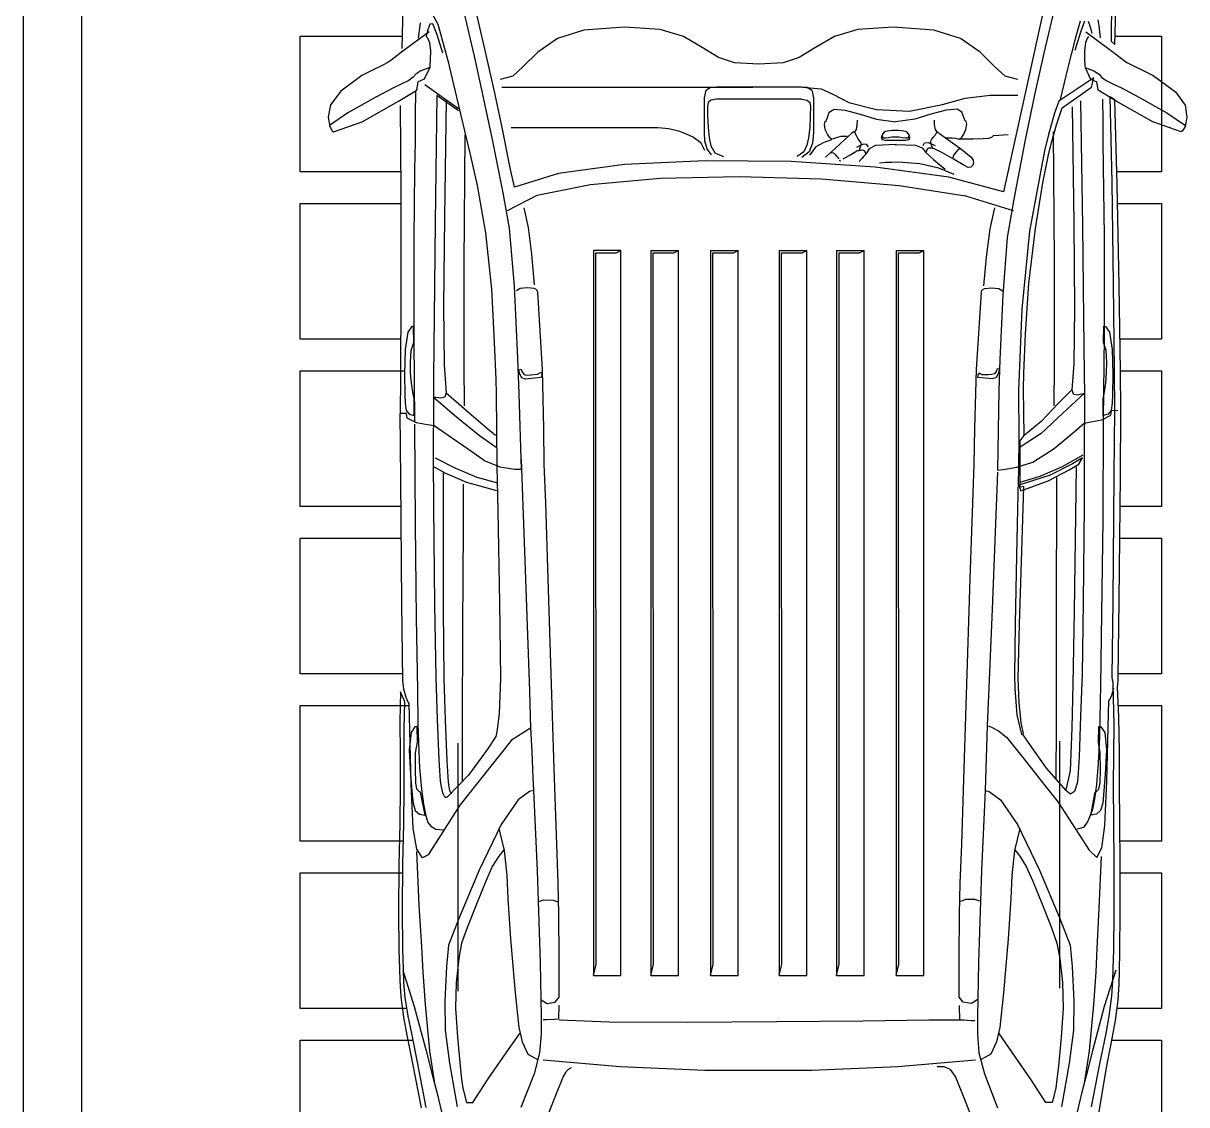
# Model space of a CAD drawing. Header units: millimetres. Extents: x 3923 to 4007, y 744 to 863.
# Drawn here: x 3950.91 to 3955.99, y 826.15 to 830.88 of the extents above; entities that cross this region are included whole.
import ezdxf

# ---------------------------------------------------------------- set-up
doc = ezdxf.new("R2010")
doc.units = ezdxf.units.MM
doc.layers.add('-HIDRO', color=8, linetype='Continuous')

# ---------------------------------------------------------------- blocks, each defined once
blk = doc.blocks.new('Austin Mini dessus')
at = {"color": 8, "flags": 128}
for points in [[(1.1117, 3.9516), (1.1466, 3.978)], [(1.1466, 3.978), (1.1788, 3.984)], [(1.1671, 3.9332), (1.2, 3.9805)], [(1.1788, 3.984), (1.2025, 3.9796)], [(1.2025, 3.9796), (1.2133, 3.9732)], [(1.0718, 3.8974), (1.1117, 3.9516)], [(1.2159, 3.9699), (1.1905, 3.8965)], [(1.2133, 3.9732), (1.2159, 3.9699)], [(1.127, 3.8612), (1.1671, 3.9332)], [(1.0602, 3.8752), (1.0718, 3.8974)], [(1.1905, 3.8965), (1.1378, 3.8027)], [(1.0455, 3.8453), (1.0602, 3.8752)], [(1.1035, 3.8163), (1.127, 3.8612)], [(1.0326, 3.8229), (1.0383, 3.8304)], [(1.0383, 3.8304), (1.0455, 3.8453)], [(1.0093, 3.792), (1.0326, 3.8229)], [(1.0842, 3.7768), (1.0947, 3.7975)], [(1.0947, 3.7975), (1.1035, 3.8163)], [(1.1378, 3.8027), (1.1088, 3.7563)], [(1.1489, 3.7991), (1.3693, 3.7967)], [(1.3693, 3.7967), (1.6304, 3.7968)], [(1.6304, 3.7968), (1.8484, 3.7979)], [(1.8484, 3.7979), (1.9397, 3.7986)], [(2.1078, 3.7972), (1.9397, 3.7986)], [(1.9397, 3.7828), (1.9397, 3.798)], [(2.4284, 3.7942), (2.1078, 3.7972)], [(2.6551, 3.7981), (2.7306, 3.7997)], [(2.6814, 3.7868), (2.6551, 3.7981)], [(2.7306, 3.7997), (2.8147, 3.7991)], [(2.8147, 3.7991), (2.9021, 3.7984)], [(2.9021, 3.7984), (2.9944, 3.7997)], [(2.9944, 3.7997), (3.0997, 3.8021)], [(3.0997, 3.8021), (3.2215, 3.8034)], [(3.2215, 3.8034), (3.3188, 3.8025)], [(3.3188, 3.8025), (3.3675, 3.8008)], [(3.3675, 3.8008), (3.3972, 3.7998)], [(3.3972, 3.7998), (3.439, 3.7972)], [(3.439, 3.7972), (3.4912, 3.7905)], [(0.8924, 3.7915), (1.0016, 3.7949)], [(0.9589, 3.7245), (1.0093, 3.792)], [(1.0753, 3.7651), (1.0842, 3.7768)], [(1.716, 3.7644), (1.717, 3.7694)], [(1.717, 3.7694), (1.7313, 3.7792)], [(1.7313, 3.7792), (1.7757, 3.7861)], [(1.7781, 3.7702), (1.7576, 3.764)], [(1.7757, 3.7861), (1.8394, 3.7873)], [(1.8082, 3.7719), (1.7781, 3.7702)], [(1.8354, 3.7719), (1.8082, 3.7719)], [(1.8622, 3.7696), (1.8354, 3.7719)], [(1.8394, 3.7873), (1.8918, 3.7867)], [(1.8896, 3.7653), (1.8622, 3.7696)], [(1.8918, 3.7867), (1.9135, 3.786)], [(1.9135, 3.786), (1.9326, 3.7832)], [(1.9326, 3.7832), (1.942, 3.7759)], [(1.952, 3.781), (1.9397, 3.7828)], [(1.942, 3.7759), (1.9455, 3.763)], [(1.9641, 3.7571), (1.952, 3.781)], [(2.6259, 3.7916), (2.4284, 3.7942)], [(2.6343, 3.7911), (2.6259, 3.7916)], [(2.642, 3.7903), (2.6343, 3.7911)], [(2.649, 3.7893), (2.642, 3.7903)], [(2.6704, 3.7837), (2.649, 3.7893)], [(2.6822, 3.7782), (2.6704, 3.7837)], [(2.7507, 3.7887), (2.6814, 3.7868)], [(2.6858, 3.7757), (2.6822, 3.7782)], [(2.7538, 3.7741), (2.6858, 3.7757)], [(2.7458, 3.7609), (2.7598, 3.7709)], [(2.8237, 3.7886), (2.7507, 3.7887)], [(2.8931, 3.7702), (2.7538, 3.7741)], [(2.7598, 3.7709), (2.8041, 3.7753)], [(2.8041, 3.7753), (2.8678, 3.772)], [(2.9048, 3.7882), (2.8237, 3.7886)], [(2.8678, 3.772), (2.9199, 3.7677)], [(3.0069, 3.7651), (2.8931, 3.7702)], [(2.9951, 3.7894), (2.9048, 3.7882)], [(2.9199, 3.7677), (2.9416, 3.7655)], [(3.0966, 3.7917), (2.9951, 3.7894)], [(3.2164, 3.793), (3.0966, 3.7917)], [(3.316, 3.7921), (3.2164, 3.793)], [(3.3693, 3.7904), (3.316, 3.7921)], [(3.4015, 3.7895), (3.3693, 3.7904)], [(3.3706, 3.7916), (3.4639, 3.7624)], [(3.4406, 3.7862), (3.4015, 3.7895)], [(3.4894, 3.7783), (3.4406, 3.7862)], [(3.5334, 3.7691), (3.4894, 3.7783)], [(3.4912, 3.7905), (3.5375, 3.7819)], [(3.6119, 3.753), (3.5334, 3.7691)], [(3.5375, 3.7819), (3.6147, 3.7659)], [(0.936, 3.7475), (0.949, 3.7493)], [(0.949, 3.7493), (0.9623, 3.751)], [(0.9623, 3.751), (0.9758, 3.7525)], [(1.0506, 3.7228), (1.0594, 3.7455)], [(1.0506, 3.7228), (1.0806, 3.7369)], [(1.0594, 3.7455), (1.0677, 3.7588)], [(1.0677, 3.7588), (1.0753, 3.7651)], [(1.0806, 3.7369), (1.0877, 3.7528)], [(1.1088, 3.7563), (1.0877, 3.7528)], [(1.1098, 3.7592), (1.174, 3.7599)], [(1.174, 3.7599), (1.2419, 3.7604)], [(1.2419, 3.7604), (1.3135, 3.7616)], [(1.3135, 3.7616), (1.4923, 3.7636)], [(1.4923, 3.7636), (1.6691, 3.7637)], [(1.6691, 3.7637), (1.7492, 3.7633)], [(1.7576, 3.764), (1.716, 3.7644)], [(1.7492, 3.7633), (1.9626, 3.7616)], [(1.9022, 3.763), (1.8896, 3.7653)], [(1.9455, 3.763), (1.9022, 3.763)], [(1.9688, 3.7285), (1.9641, 3.7571)], [(1.9674, 3.7618), (2.2252, 3.7604)], [(2.2252, 3.7604), (2.4664, 3.7574)], [(2.4664, 3.7574), (2.6503, 3.7544)], [(2.6503, 3.7544), (2.7365, 3.753)], [(2.7365, 3.753), (2.7855, 3.7519)], [(2.7449, 3.7554), (2.7458, 3.7609)], [(2.7845, 3.7544), (2.7449, 3.7554)], [(2.8122, 3.7594), (2.7845, 3.7544)], [(2.7855, 3.7519), (2.851, 3.7488)], [(2.8551, 3.7596), (2.8122, 3.7594)], [(2.851, 3.7488), (2.9058, 3.7442)], [(2.8891, 3.7588), (2.8551, 3.7596)], [(2.9053, 3.7556), (2.8891, 3.7588)], [(2.9118, 3.7497), (2.9053, 3.7556)], [(2.9058, 3.7442), (2.9441, 3.7386)], [(2.913, 3.7465), (2.9118, 3.7497)], [(2.9725, 3.7349), (2.913, 3.7465)], [(2.9416, 3.7655), (2.9606, 3.76)], [(2.9441, 3.7386), (2.9744, 3.7329)], [(2.9606, 3.76), (2.9698, 3.7493)], [(2.9698, 3.7493), (2.9725, 3.7349)], [(3.0599, 3.7557), (3.0069, 3.7651)], [(3.0819, 3.7412), (3.0599, 3.7557)], [(3.0661, 3.7568), (3.2036, 3.7505)], [(3.0743, 3.7267), (3.0819, 3.7412)], [(3.2036, 3.7505), (3.3106, 3.7441)], [(3.3106, 3.7441), (3.3759, 3.7402)], [(3.3759, 3.7402), (3.4593, 3.7344)], [(3.4639, 3.7624), (3.5784, 3.7316)], [(3.7239, 3.7317), (3.6119, 3.753)], [(3.6147, 3.7659), (3.7245, 3.7448)], [(0.9111, 3.717), (0.9395, 3.7016)], [(0.9383, 3.7145), (0.9395, 3.7228)], [(0.9665, 3.7034), (0.9383, 3.7145)], [(0.9395, 3.7228), (0.9564, 3.7282)], [(0.9564, 3.7282), (0.9673, 3.7309)], [(0.9673, 3.7309), (0.9712, 3.7316)], [(0.9712, 3.7316), (0.975, 3.7288)], [(0.975, 3.7288), (0.9869, 3.7238)], [(0.9869, 3.7238), (1.0083, 3.721)], [(1.0083, 3.721), (1.031, 3.7215)], [(1.031, 3.7215), (1.0455, 3.7223)], [(1.0455, 3.7223), (1.0506, 3.7228)], [(1.0947, 3.7351), (1.1565, 3.6487)], [(1.1226, 3.7043), (1.4484, 3.7087)], [(1.4484, 3.7087), (1.6921, 3.7115)], [(1.6921, 3.7115), (1.8449, 3.713)], [(1.8449, 3.713), (1.8979, 3.7134)], [(1.8979, 3.7134), (2.0543, 3.714)], [(1.8979, 3.7134), (1.9484, 3.6539)], [(1.9009, 3.6943), (1.8979, 3.7134)], [(1.9715, 3.7117), (1.9688, 3.7285)], [(1.9964, 3.6756), (1.9715, 3.7117)], [(2.0537, 3.7091), (2.0796, 3.6584)], [(2.0543, 3.714), (2.1798, 3.7129)], [(2.094, 3.6816), (2.0773, 3.7122)], [(2.1798, 3.7129), (2.4309, 3.7103)], [(2.4309, 3.7103), (2.6188, 3.7069)], [(2.6188, 3.7069), (2.7259, 3.7034)], [(2.9469, 3.6452), (3.0743, 3.7267)], [(2.9744, 3.7329), (2.9916, 3.7274)], [(2.9916, 3.7274), (3.001, 3.7198)], [(3.001, 3.7198), (3.0087, 3.7071)], [(3.0087, 3.7071), (3.01, 3.6884)], [(3.4593, 3.7344), (3.5777, 3.7235)], [(3.5777, 3.7235), (3.6563, 3.7118)], [(3.5784, 3.7316), (3.6421, 3.7153)], [(3.6421, 3.7153), (3.6846, 3.7048)], [(0.9395, 3.7016), (1.0331, 3.6766)], [(1.0136, 3.6893), (0.9665, 3.7034)], [(1.1626, 3.649), (1.1226, 3.7043)], [(1.1335, 3.6804), (1.4355, 3.6849)], [(1.4355, 3.6849), (1.6643, 3.6871)], [(1.6643, 3.6871), (1.816, 3.6859)], [(1.816, 3.6859), (1.8868, 3.6804)], [(1.8868, 3.6804), (1.8979, 3.6843)], [(1.8868, 3.6804), (1.9382, 3.6219)], [(1.8979, 3.6843), (1.9009, 3.6943)], [(2.0918, 3.6884), (2.2083, 3.6887)], [(2.1175, 3.6272), (2.094, 3.6816)], [(2.2083, 3.6887), (2.4426, 3.6885)], [(2.4426, 3.6885), (2.6215, 3.6864)], [(2.6215, 3.6864), (2.7286, 3.6829)], [(2.7259, 3.7034), (2.8298, 3.6998)], [(2.7286, 3.6829), (2.8326, 3.6793)], [(2.8298, 3.6998), (2.8852, 3.6963)], [(2.8326, 3.6793), (2.8879, 3.6758)], [(2.8698, 3.6229), (2.9257, 3.6769)], [(2.8852, 3.6963), (2.8995, 3.6935)], [(2.8995, 3.6935), (2.9148, 3.6898)], [(2.9148, 3.6898), (2.9254, 3.6845)], [(2.9269, 3.6823), (2.9254, 3.6845)], [(2.9257, 3.6769), (2.9271, 3.6797)], [(2.9271, 3.6797), (2.9269, 3.6823)], [(3.3067, 3.6745), (3.361, 3.68)], [(3.361, 3.68), (3.4507, 3.6839)], [(3.4507, 3.6839), (3.525, 3.6834)], [(3.525, 3.6834), (3.6102, 3.6722)], [(3.6846, 3.7048), (3.7528, 3.688)], [(1.0331, 3.6766), (1.174, 3.6425)], [(1.9484, 3.6539), (1.9968, 3.5949)], [(2.0389, 3.6143), (1.9964, 3.6756)], [(2.0796, 3.6584), (2.1036, 3.6021)], [(2.7871, 3.6502), (3.4246, 3.6502)], [(2.8879, 3.6758), (2.8994, 3.674)], [(2.8994, 3.674), (2.9094, 3.6722)], [(2.9094, 3.6722), (2.9171, 3.6679)], [(3.1134, 3.5955), (3.2381, 3.6482)], [(3.2381, 3.6482), (3.3067, 3.6745)], [(3.3014, 3.6408), (3.3411, 3.6477)], [(3.3411, 3.6477), (3.4025, 3.6546)], [(3.4025, 3.6546), (3.4682, 3.6568)], [(3.4682, 3.6568), (3.5432, 3.6518)], [(3.5432, 3.6518), (3.6174, 3.6446)], [(3.6102, 3.6722), (3.7219, 3.6526)], [(0.909, 3.6348), (1.0218, 3.609)], [(1.174, 3.6425), (1.2747, 3.6187)], [(1.2235, 3.6328), (1.5547, 3.6348)], [(1.2747, 3.6187), (1.3537, 3.601)], [(1.5547, 3.6348), (1.8149, 3.6349)], [(1.8149, 3.6349), (1.9203, 3.6346)], [(1.9382, 3.6219), (1.9794, 3.5737)], [(2.1391, 3.55), (2.1175, 3.6272)], [(2.1218, 3.6365), (2.2347, 3.637)], [(2.2347, 3.637), (2.4865, 3.6382)], [(2.4865, 3.6382), (2.7473, 3.6393)], [(2.7473, 3.6393), (2.8869, 3.6399)], [(2.7793, 3.5129), (2.9469, 3.6452)], [(2.8029, 3.5745), (2.8698, 3.6229)], [(3.1969, 3.6007), (3.2592, 3.6259)], [(3.2592, 3.6259), (3.3014, 3.6408)], [(3.6174, 3.6446), (3.651, 3.6408)], [(3.651, 3.6408), (3.6741, 3.6378)], [(3.6741, 3.6378), (3.7107, 3.6285)], [(3.7107, 3.6285), (3.7113, 3.6124)], [(1.0183, 3.578), (0.9143, 3.6021)], [(1.0218, 3.609), (1.1282, 3.5852)], [(1.3537, 3.601), (1.4755, 3.5794)], [(1.9968, 3.5949), (2.0262, 3.5518)], [(2.0615, 3.5818), (2.0389, 3.6143)], [(2.1036, 3.6021), (2.1179, 3.5483)], [(2.9962, 3.5397), (3.1134, 3.5955)], [(3.1417, 3.5787), (3.1969, 3.6007)], [(3.7113, 3.6124), (3.6503, 3.5725)], [(1.12, 3.5551), (1.0183, 3.578)], [(1.1282, 3.5852), (1.2404, 3.5618)], [(1.2404, 3.5618), (1.3729, 3.5353)], [(1.4755, 3.5794), (1.6204, 3.564)], [(1.6204, 3.564), (1.7565, 3.5569)], [(1.9794, 3.5737), (1.9962, 3.5536)], [(2.0778, 3.5418), (2.0615, 3.5818)], [(2.7705, 3.5534), (2.8029, 3.5745)], [(3.0778, 3.5457), (3.1044, 3.562)], [(3.1044, 3.562), (3.1417, 3.5787)], [(3.6503, 3.5725), (3.5724, 3.5187)], [(1.0731, 3.5095), (1.0817, 3.5421)], [(1.1011, 3.5379), (1.1017, 3.2922)], [(1.2053, 3.5371), (1.12, 3.5551)], [(1.3084, 3.5158), (1.2053, 3.5371)], [(1.3729, 3.5353), (1.4635, 3.5186)], [(1.7565, 3.5569), (1.8523, 3.5529)], [(1.8523, 3.5529), (1.8885, 3.5517)], [(1.8885, 3.5517), (2.0756, 3.55)], [(2.0756, 3.55), (2.1906, 3.5477)], [(2.0837, 3.5046), (2.0778, 3.5418)], [(2.1906, 3.5477), (2.4267, 3.5434)], [(2.4267, 3.5434), (2.6206, 3.5411)], [(2.6206, 3.5411), (2.712, 3.5443)], [(2.712, 3.5443), (2.7579, 3.5502)], [(2.7579, 3.5502), (2.7705, 3.5534)], [(2.9326, 3.496), (2.9962, 3.5397)], [(3.0068, 3.545), (3.0636, 3.5315)], [(3.0618, 3.5326), (3.0778, 3.5457)], [(3.0636, 3.5315), (3.1275, 3.5247)], [(1.0484, 3.4825), (1.0731, 3.5095)], [(1.2049, 3.5135), (1.2049, 3.1364)], [(1.3585, 3.5054), (1.3084, 3.5158)], [(1.323, 3.3924), (1.3585, 3.5054)], [(1.4186, 3.5228), (1.3793, 3.4466)], [(1.4635, 3.5186), (1.6129, 3.5061)], [(1.6129, 3.5061), (1.7979, 3.497)], [(1.619, 3.4901), (1.6245, 3.4999)], [(2.0844, 3.4883), (2.0837, 3.5046)], [(2.7489, 3.4635), (2.7793, 3.5129)], [(3.1275, 3.5247), (3.1878, 3.5219)], [(3.1878, 3.5219), (3.29, 3.5153)], [(3.29, 3.5153), (3.4288, 3.5036)], [(3.4288, 3.5036), (3.5179, 3.4935)], [(3.5724, 3.5187), (3.5339, 3.4917)], [(1.0114, 3.445), (1.0484, 3.4825)], [(1.4113, 3.481), (1.462, 3.47)], [(1.462, 3.47), (1.5309, 3.4613)], [(1.6169, 3.4714), (1.619, 3.4901)], [(1.6186, 3.4546), (1.6169, 3.4714)], [(1.7979, 3.497), (1.8885, 3.4935)], [(1.8276, 3.494), (1.8263, 3.4879)], [(1.8263, 3.4879), (1.8336, 3.4853)], [(1.8388, 3.4912), (1.8276, 3.494)], [(1.8336, 3.4853), (1.8396, 3.4804)], [(1.8484, 3.4859), (1.8388, 3.4912)], [(1.8396, 3.4804), (1.8416, 3.4732)], [(1.8416, 3.4732), (1.8409, 3.4637)], [(1.8478, 3.437), (1.8517, 3.4767)], [(1.8517, 3.4767), (1.8484, 3.4859)], [(1.8885, 3.4935), (2.0844, 3.4883)], [(2.0579, 3.4882), (2.4134, 3.475)], [(2.4134, 3.475), (2.6537, 3.4666)], [(2.9113, 3.4668), (2.9326, 3.496)], [(3.5179, 3.4935), (3.5549, 3.4854)], [(3.5549, 3.4854), (3.5868, 3.4709)], [(3.5868, 3.4709), (3.6013, 3.4438)], [(3.6368, 3.4545), (3.7236, 3.4885)], [(0.9762, 3.3945), (1.0114, 3.445)], [(1.3793, 3.4466), (1.3517, 3.3099)], [(1.5309, 3.4613), (1.6094, 3.4548)], [(1.6207, 3.4502), (1.6186, 3.4546)], [(1.6242, 3.4468), (1.6207, 3.4502)], [(1.6285, 3.4452), (1.6242, 3.4468)], [(1.8272, 3.4328), (1.6285, 3.4452)], [(1.8386, 3.4462), (1.8339, 3.4369)], [(1.8409, 3.4637), (1.8386, 3.4462)], [(2.6537, 3.4666), (2.7489, 3.4635)], [(2.7489, 3.4635), (2.8086, 3.4608)], [(2.8086, 3.4608), (2.8767, 3.4577)], [(2.8767, 3.4577), (2.9092, 3.4563)], [(2.9092, 3.4563), (2.9113, 3.4668)], [(2.9092, 3.4563), (3.1149, 3.4465)], [(3.1149, 3.4465), (3.3513, 3.4394)], [(3.1945, 3.4428), (3.1904, 3.4299)], [(3.3513, 3.4394), (3.4895, 3.4367)], [(3.5356, 3.4366), (3.5836, 3.4404)], [(3.5836, 3.4404), (3.6368, 3.4545)], [(1.9786, 3.4297), (1.8272, 3.4328)], [(1.8339, 3.4369), (1.8395, 3.4349)], [(1.8395, 3.4349), (1.8452, 3.4359)], [(1.8452, 3.4359), (1.8478, 3.437)], [(2.0699, 3.4284), (1.9786, 3.4297)], [(2.1695, 3.4247), (2.0699, 3.4284)], [(2.3653, 3.4184), (2.1695, 3.4247)], [(2.6091, 3.4106), (2.3653, 3.4184)], [(2.8528, 3.4028), (2.6091, 3.4106)], [(3.1904, 3.4299), (3.1906, 3.4059)], [(3.4471, 3.4365), (3.4563, 3.4213)], [(3.4563, 3.4213), (3.4534, 3.4004)], [(3.4895, 3.4367), (3.5356, 3.4366)], [(3.4973, 3.4027), (3.4982, 3.4219)], [(3.4982, 3.4219), (3.4986, 3.4312)], [(3.6013, 3.4314), (3.6181, 3.2335)], [(3.6968, 3.4013), (3.756, 3.4243)], [(0.9547, 3.3266), (0.9762, 3.3945)], [(1.3004, 3.222), (1.323, 3.3924)], [(3.0481, 3.3965), (2.8528, 3.4028)], [(3.147, 3.3929), (3.0481, 3.3965)], [(3.2267, 3.3909), (3.147, 3.3929)], [(3.1906, 3.4059), (3.1955, 3.3932)], [(3.3378, 3.39), (3.2267, 3.3909)], [(3.4403, 3.3899), (3.3378, 3.39)], [(3.4534, 3.4004), (3.4403, 3.3899)], [(3.4605, 3.391), (3.4969, 3.3921)], [(3.4969, 3.3921), (3.4973, 3.4027)], [(3.4984, 3.3906), (3.5032, 3.2619)], [(3.6334, 3.3741), (3.6439, 3.38)], [(3.6439, 3.38), (3.6968, 3.4013)], [(3.6215, 3.3593), (3.6261, 3.3671)], [(3.6261, 3.3671), (3.6334, 3.3741)], [(0.9474, 3.2223), (0.9547, 3.3266)], [(1.1017, 3.2922), (1.1017, 3.0712)], [(1.3517, 3.3099), (1.3356, 3.1305)], [(1.521, 3.3024), (3.3849, 3.3024)], [(1.521, 3.2314), (1.521, 3.3024)], [(3.3552, 3.2953), (1.5269, 3.296)], [(1.5269, 3.296), (1.5269, 3.2434)], [(3.3849, 3.3024), (3.3552, 3.2953)], [(3.3849, 3.3024), (3.3849, 3.2314)], [(3.5032, 3.2619), (3.5043, 3.0618)], [(1.5269, 3.2434), (1.521, 3.2314)], [(3.3849, 3.2314), (1.521, 3.2314)], [(3.6181, 3.2335), (3.6277, 3.0159)], [(0.9535, 3.1308), (0.9474, 3.2223)], [(1.2904, 3.0155), (1.3004, 3.222)], [(1.521, 3.1548), (3.3849, 3.1548)], [(1.521, 3.1548), (3.3849, 3.1548)], [(1.521, 3.1548), (1.521, 3.0837)], [(3.3552, 3.1477), (1.5269, 3.1484)], [(1.5269, 3.1484), (1.5269, 3.0958)], [(3.3849, 3.1548), (3.3552, 3.1477)], [(3.3849, 3.1548), (3.3849, 3.0838)], [(0.9712, 3.0712), (0.9535, 3.1308)], [(1.2049, 3.1364), (1.2077, 3.1082)], [(1.3356, 3.1305), (1.3308, 2.9266)], [(1.2077, 3.1082), (1.214, 3.084)], [(1.214, 3.084), (1.2213, 3.064)], [(1.5269, 3.0958), (1.521, 3.0837)], [(3.3849, 3.0838), (1.521, 3.0838)], [(0.9991, 3.0226), (0.9712, 3.0712)], [(1.1017, 3.0712), (1.1013, 2.893)], [(1.2213, 3.064), (1.2296, 3.0447)], [(3.5043, 3.0618), (3.503, 2.8311)], [(1.0249, 2.9807), (0.9991, 3.0226)], [(1.2296, 3.0447), (1.2425, 3.0269)], [(1.2425, 3.0269), (1.263, 3.0168)], [(1.1016, 3.0013), (1.1008, 2.9854)], [(1.1087, 3.0128), (1.1016, 3.0013)], [(1.1289, 3.0172), (1.1087, 3.0128)], [(1.2179, 3.0172), (1.1289, 3.0172)], [(1.1326, 2.9863), (1.1344, 3.0006)], [(1.1344, 3.0006), (1.1406, 3.0076)], [(1.1406, 3.0076), (1.1521, 3.0095)], [(1.1521, 3.0095), (1.1745, 3.009)], [(1.1745, 3.009), (1.2048, 3.0074)], [(1.2048, 3.0074), (1.2315, 3.0045)], [(1.2406, 3.0157), (1.2179, 3.0172)], [(1.2315, 3.0045), (1.2524, 3.0002)], [(1.2601, 3.01), (1.2406, 3.0157)], [(1.2524, 3.0002), (1.27, 2.9903)], [(1.275, 2.9987), (1.2601, 3.01)], [(1.27, 2.9903), (1.2792, 2.9682)], [(1.2927, 2.7938), (1.2904, 3.0155)], [(1.521, 3.0018), (3.3849, 3.0018)], [(1.521, 3.0018), (1.521, 2.9307)], [(1.521, 3.0017), (3.3849, 3.0017)], [(3.3552, 2.9947), (1.5269, 2.9954)], [(1.5269, 2.9954), (1.5269, 2.9427)], [(3.3849, 3.0017), (3.3552, 2.9947)], [(3.3849, 3.0018), (3.3849, 2.9307)], [(3.6277, 3.0159), (3.6279, 2.8795)], [(1.0386, 2.9396), (1.0249, 2.9807)], [(1.1008, 2.9854), (1.1008, 2.7686)], [(1.1326, 2.7677), (1.1326, 2.9863)], [(1.0427, 2.877), (1.0386, 2.9396)], [(1.5269, 2.9427), (1.521, 2.9307)], [(3.3849, 2.9307), (1.521, 2.9307)], [(1.3308, 2.9266), (1.3369, 2.7159)], [(1.0386, 2.8145), (1.0427, 2.877)], [(1.1013, 2.893), (1.1007, 2.7756)], [(3.6279, 2.8795), (3.6277, 2.7413)], [(1.0249, 2.7734), (1.0386, 2.8145)], [(1.521, 2.8252), (3.3849, 2.8252)], [(1.521, 2.8252), (3.3849, 2.8252)], [(1.521, 2.8252), (1.521, 2.7541)], [(3.3552, 2.8181), (1.5269, 2.8188)], [(1.5269, 2.8188), (1.5269, 2.7662)], [(3.3849, 2.8252), (3.3552, 2.8181)], [(3.3849, 2.8252), (3.3849, 2.7542)], [(3.503, 2.8311), (3.5007, 2.6103)], [(1.307, 2.578), (1.2927, 2.7938)], [(0.9991, 2.7314), (1.0249, 2.7734)], [(1.1007, 2.7756), (1.1055, 2.717)], [(1.1008, 2.7686), (1.1016, 2.7527)], [(1.1016, 2.7527), (1.1087, 2.7412)], [(1.1326, 2.7677), (1.1344, 2.7534)], [(1.1344, 2.7534), (1.1406, 2.7464)], [(1.2315, 2.7495), (1.2505, 2.7536)], [(1.2505, 2.7536), (1.268, 2.7619)], [(1.2676, 2.7483), (1.2824, 2.7671)], [(1.268, 2.7619), (1.2795, 2.7785)], [(1.5269, 2.7662), (1.521, 2.7541)], [(3.3849, 2.7542), (1.521, 2.7542)], [(0.9712, 2.6829), (0.9991, 2.7314)], [(1.1087, 2.7412), (1.1289, 2.7368)], [(1.1289, 2.7368), (1.2179, 2.7368)], [(1.1406, 2.7464), (1.1521, 2.7446)], [(1.1521, 2.7446), (1.1745, 2.745)], [(1.1745, 2.745), (1.2048, 2.7466)], [(1.2048, 2.7466), (1.2315, 2.7495)], [(1.2179, 2.7368), (1.2453, 2.7392)], [(1.2436, 2.7106), (1.2551, 2.7309)], [(1.2453, 2.7392), (1.2676, 2.7483)], [(1.2551, 2.7309), (1.276, 2.7469)], [(3.6277, 2.7413), (3.6181, 2.5203)], [(1.1055, 2.717), (1.1196, 2.6871)], [(1.1655, 2.6964), (1.1583, 2.6841)], [(1.1793, 2.701), (1.1655, 2.6964)], [(1.1879, 2.7044), (1.1793, 2.701)], [(1.1894, 2.7071), (1.1879, 2.7044)], [(1.1965, 2.7087), (1.1894, 2.7071)], [(1.2102, 2.7066), (1.1965, 2.7087)], [(1.2218, 2.7011), (1.2102, 2.7066)], [(1.2296, 2.696), (1.2218, 2.7011)], [(1.2336, 2.6927), (1.2296, 2.696)], [(1.235, 2.6895), (1.2336, 2.6927)], [(1.2364, 2.6909), (1.2436, 2.7106)], [(1.2586, 2.6815), (1.2815, 2.7064)], [(1.2705, 2.6928), (1.2693, 2.6894)], [(1.3369, 2.7159), (1.3537, 2.5166)], [(0.9535, 2.6232), (0.9712, 2.6829)], [(1.1196, 2.6871), (1.1407, 2.6458)], [(1.1583, 2.6841), (1.1602, 2.6556)], [(1.2283, 2.6506), (1.2286, 2.6664)], [(1.2286, 2.6664), (1.2314, 2.6783)], [(1.2314, 2.6783), (1.2342, 2.6856)], [(1.2342, 2.6856), (1.235, 2.6895)], [(1.2344, 2.6544), (1.2586, 2.6815)], [(1.2693, 2.6894), (1.2703, 2.6857)], [(1.2703, 2.6857), (1.2746, 2.681)], [(1.2746, 2.681), (1.2785, 2.6776)], [(1.2785, 2.6776), (1.2823, 2.6745)], [(1.2823, 2.6745), (1.286, 2.6721)], [(1.2901, 2.67), (1.2902, 2.6692)], [(1.2903, 2.6674), (1.2901, 2.67)], [(1.2902, 2.6692), (1.2903, 2.6683)], [(1.2903, 2.6683), (1.2903, 2.6674)], [(1.521, 2.6777), (3.3849, 2.6777)], [(1.521, 2.6777), (1.521, 2.6065)], [(1.521, 2.6776), (3.3849, 2.6776)], [(3.3552, 2.6705), (1.5269, 2.6712)], [(1.5269, 2.6712), (1.5269, 2.6186)], [(3.3849, 2.6776), (3.3552, 2.6705)], [(3.3849, 2.6777), (3.3849, 2.6066)], [(1.1407, 2.6458), (1.1591, 2.5751)], [(1.1602, 2.6556), (1.1712, 2.6165)], [(1.2099, 2.6274), (1.2179, 2.6325)], [(1.2173, 2.6328), (1.2174, 2.6346)], [(1.2179, 2.6325), (1.2173, 2.6328)], [(1.2174, 2.6346), (1.2206, 2.6388)], [(1.2179, 2.6307), (1.226, 2.6273)], [(1.2206, 2.6388), (1.2344, 2.6544)], [(1.2691, 2.6322), (1.2637, 2.6225)], [(1.2767, 2.6451), (1.2691, 2.6322)], [(1.286, 2.6602), (1.2767, 2.6451)], [(0.9474, 2.5318), (0.9535, 2.6232)], [(1.1712, 2.6165), (1.184, 2.5749)], [(1.1861, 2.6248), (1.1983, 2.6254)], [(1.1983, 2.6254), (1.2099, 2.6274)], [(1.226, 2.6273), (1.234, 2.623)], [(1.234, 2.623), (1.2401, 2.6184)], [(1.2401, 2.6184), (1.2445, 2.6153)], [(1.2445, 2.6153), (1.2492, 2.6149)], [(1.2478, 2.609), (1.2564, 2.6266)], [(1.2485, 2.5997), (1.2478, 2.609)], [(1.2492, 2.6149), (1.2546, 2.6166)], [(1.2546, 2.6166), (1.2595, 2.6184)], [(1.2595, 2.6184), (1.2623, 2.6189)], [(1.2598, 2.5934), (1.2732, 2.6021)], [(1.2623, 2.6189), (1.2632, 2.6189)], [(1.2632, 2.6157), (1.2624, 2.6105)], [(1.2624, 2.6105), (1.2647, 2.6055)], [(1.2639, 2.6197), (1.2632, 2.6157)], [(1.2637, 2.6225), (1.2638, 2.6219)], [(1.2638, 2.6219), (1.2639, 2.6197)], [(1.2647, 2.6055), (1.2732, 2.6021)], [(1.2732, 2.6021), (1.279, 2.6074)], [(1.279, 2.6074), (1.285, 2.6129)], [(1.285, 2.6129), (1.2921, 2.6194)], [(1.5269, 2.6186), (1.521, 2.6065)], [(3.3849, 2.6066), (1.521, 2.6066)], [(3.5007, 2.6103), (3.4987, 2.4401)], [(1.1591, 2.5751), (1.1632, 2.4901)], [(1.184, 2.5749), (1.1902, 2.5259)], [(1.255, 2.5958), (1.2485, 2.5997)], [(1.2487, 2.5245), (1.2515, 2.5771)], [(1.2515, 2.5771), (1.2598, 2.5934)], [(1.3331, 2.3893), (1.307, 2.578)], [(1.213, 2.5337), (1.2135, 2.541)], [(1.2135, 2.541), (1.2142, 2.5468)], [(1.2142, 2.5468), (1.2153, 2.5514)], [(1.2153, 2.5514), (1.218, 2.556)], [(1.218, 2.556), (1.2242, 2.5604)], [(1.2242, 2.5604), (1.2316, 2.5628)], [(1.2242, 2.5604), (1.2279, 2.5607)], [(1.2279, 2.5607), (1.2312, 2.5579)], [(1.2305, 2.5442), (1.2293, 2.5353)], [(1.2319, 2.5522), (1.2305, 2.5442)], [(1.2312, 2.5579), (1.2319, 2.5522)], [(1.2316, 2.5628), (1.2362, 2.5607)], [(1.2362, 2.5607), (1.2378, 2.5522)], [(1.2378, 2.5522), (1.2378, 2.4996)], [(1.2946, 2.5357), (1.2952, 2.5513)], [(1.2952, 2.5513), (1.2971, 2.5676)], [(0.9547, 2.4275), (0.9474, 2.5318)], [(1.184, 2.4768), (1.1902, 2.5259)], [(1.2129, 2.5259), (1.213, 2.5337)], [(1.213, 2.5181), (1.2129, 2.5259)], [(1.2135, 2.5107), (1.213, 2.5181)], [(1.2293, 2.5353), (1.2287, 2.5263)], [(1.2287, 2.5263), (1.2293, 2.5172)], [(1.2293, 2.5172), (1.2305, 2.5078)], [(1.2487, 2.5272), (1.2506, 2.4745)], [(1.2945, 2.5182), (1.2946, 2.5357)], [(1.2987, 2.4638), (1.2945, 2.5182)], [(1.3537, 2.5166), (1.3811, 2.3466)], [(1.521, 2.5246), (3.3849, 2.5246)], [(1.521, 2.5246), (3.3849, 2.5246)], [(1.521, 2.5246), (1.521, 2.4535)], [(3.3552, 2.5175), (1.5269, 2.5182)], [(1.5269, 2.5182), (1.5269, 2.4656)], [(3.3849, 2.5246), (3.3552, 2.5175)], [(3.3849, 2.5246), (3.3849, 2.4536)], [(3.6181, 2.5203), (3.6013, 2.3205)], [(1.1632, 2.4901), (1.1462, 2.4053)], [(1.2142, 2.505), (1.2135, 2.5107)], [(1.2153, 2.5004), (1.2142, 2.505)], [(1.218, 2.4957), (1.2153, 2.5004)], [(1.2242, 2.4914), (1.218, 2.4957)], [(1.2316, 2.489), (1.2242, 2.4914)], [(1.2279, 2.4911), (1.2242, 2.4914)], [(1.2312, 2.4938), (1.2279, 2.4911)], [(1.2305, 2.5078), (1.2319, 2.4996)], [(1.2319, 2.4996), (1.2312, 2.4938)], [(1.2362, 2.4911), (1.2316, 2.489)], [(1.2378, 2.4996), (1.2362, 2.4911)], [(1.1712, 2.4352), (1.184, 2.4768)], [(1.2447, 2.4518), (1.2434, 2.4425)], [(1.2514, 2.4554), (1.2447, 2.4518)], [(1.2506, 2.4745), (1.2571, 2.4576)], [(1.2571, 2.4576), (1.2692, 2.4481)], [(1.3098, 2.4149), (1.2987, 2.4638)], [(1.5269, 2.4656), (1.521, 2.4535)], [(3.3849, 2.4536), (1.521, 2.4536)], [(0.9762, 2.3595), (0.9547, 2.4275)], [(1.1602, 2.3961), (1.1712, 2.4352)], [(1.1861, 2.427), (1.1983, 2.4265)], [(1.1983, 2.4265), (1.21, 2.4246)], [(1.21, 2.4246), (1.2177, 2.4194)], [(1.2178, 2.4212), (1.2248, 2.4245)], [(1.2248, 2.4245), (1.2303, 2.429)], [(1.2303, 2.429), (1.2352, 2.4335)], [(1.2352, 2.4335), (1.2399, 2.4364)], [(1.2399, 2.4364), (1.2445, 2.4366)], [(1.2434, 2.4425), (1.2511, 2.4245)], [(1.2445, 2.4366), (1.2498, 2.4346)], [(1.2498, 2.4346), (1.2546, 2.4325)], [(1.2546, 2.4325), (1.2574, 2.4319)], [(1.2574, 2.4319), (1.2583, 2.4319)], [(1.2579, 2.4403), (1.2605, 2.4451)], [(1.2585, 2.435), (1.2579, 2.4403)], [(1.259, 2.431), (1.2585, 2.435)], [(1.2586, 2.4282), (1.2588, 2.4289)], [(1.2704, 2.4052), (1.2586, 2.4282)], [(1.2588, 2.4289), (1.259, 2.431)], [(1.2605, 2.4451), (1.2692, 2.4481)], [(1.2692, 2.4481), (1.287, 2.4285)], [(1.287, 2.4285), (1.3044, 2.4082)], [(3.4987, 2.4401), (3.4984, 2.3614)], [(1.1462, 2.4053), (1.1298, 2.3473)], [(1.1583, 2.3676), (1.1602, 2.3961)], [(1.2177, 2.4194), (1.2172, 2.4191)], [(1.2172, 2.4191), (1.2172, 2.4174)], [(1.2172, 2.4174), (1.2201, 2.4129)], [(1.2201, 2.4129), (1.2359, 2.3915)], [(1.2319, 2.3948), (1.2313, 2.3807)], [(1.2359, 2.3915), (1.262, 2.3561)], [(1.2871, 2.3751), (1.2704, 2.4052)], [(1.3044, 2.4082), (1.3122, 2.3989)], [(1.3256, 2.3754), (1.3098, 2.4149)], [(3.6192, 2.401), (3.619, 2.419)], [(3.6261, 2.3848), (3.6192, 2.401)], [(1.1655, 2.3554), (1.1583, 2.3676)], [(1.2313, 2.3807), (1.2324, 2.3718)], [(1.2324, 2.3718), (1.2342, 2.3662)], [(1.235, 2.3623), (1.2336, 2.3591)], [(1.2342, 2.3662), (1.234, 2.3268)], [(1.2342, 2.3662), (1.235, 2.3623)], [(1.2607, 2.3612), (1.2619, 2.3648)], [(1.2619, 2.3648), (1.2664, 2.3692)], [(1.2664, 2.3692), (1.2729, 2.3742)], [(1.2729, 2.3742), (1.279, 2.3779)], [(1.279, 2.3779), (1.2846, 2.3787)], [(1.3014, 2.3519), (1.2871, 2.3751)], [(1.3706, 2.2486), (1.3331, 2.3893)], [(3.2267, 2.3616), (3.147, 2.3596)], [(3.3378, 2.3625), (3.2267, 2.3616)], [(3.4403, 2.3625), (3.3378, 2.3625)], [(3.4534, 2.352), (3.4403, 2.3625)], [(3.462, 2.3625), (3.4984, 2.3614)], [(3.6439, 2.372), (3.6261, 2.3848)], [(3.6968, 2.3507), (3.6439, 2.372)], [(1.0114, 2.309), (0.9762, 2.3595)], [(1.1298, 2.3473), (1.1216, 2.2828)], [(1.1793, 2.3508), (1.1655, 2.3554)], [(1.1879, 2.3474), (1.1793, 2.3508)], [(1.1894, 2.3447), (1.1879, 2.3474)], [(1.1965, 2.3431), (1.1894, 2.3447)], [(1.2102, 2.3451), (1.1965, 2.3431)], [(1.2218, 2.3507), (1.2102, 2.3451)], [(1.2296, 2.3558), (1.2218, 2.3507)], [(1.2336, 2.3591), (1.2296, 2.3558)], [(1.2617, 2.3576), (1.2607, 2.3612)], [(1.262, 2.3561), (1.2817, 2.3316)], [(1.2817, 2.3316), (1.2889, 2.3268)], [(1.3075, 2.3397), (1.3014, 2.3519)], [(1.3019, 2.3278), (1.3066, 2.3322)], [(1.3066, 2.3322), (1.3075, 2.3397)], [(1.3811, 2.3466), (1.4186, 2.2238)], [(2.3653, 2.3341), (2.1695, 2.3277)], [(2.6091, 2.3418), (2.3653, 2.3341)], [(2.8528, 2.3496), (2.6091, 2.3418)], [(3.0481, 2.356), (2.8528, 2.3496)], [(3.147, 2.3596), (3.0481, 2.356)], [(3.189, 2.3226), (3.1892, 2.3465)], [(3.1892, 2.3465), (3.1942, 2.3592)], [(3.4563, 2.3312), (3.4534, 2.352)], [(3.4984, 2.3614), (3.4988, 2.3509)], [(3.4988, 2.3509), (3.4997, 2.3317)], [(3.4997, 2.3317), (3.5002, 2.3223)], [(3.756, 2.3277), (3.6968, 2.3507)], [(1.0484, 2.2716), (1.0114, 2.309)], [(1.234, 2.3268), (1.2334, 2.3009)], [(1.2889, 2.3268), (1.2958, 2.3258)], [(1.2958, 2.3258), (1.3019, 2.3278)], [(1.6242, 2.304), (1.6207, 2.3005)], [(1.6285, 2.3056), (1.6242, 2.304)], [(1.8272, 2.3184), (1.6285, 2.3056)], [(1.9786, 2.3223), (1.8272, 2.3184)], [(1.8366, 2.3114), (1.8412, 2.3145)], [(1.8403, 2.3032), (1.8366, 2.3114)], [(1.8406, 2.2877), (1.8403, 2.3032)], [(1.8412, 2.3145), (1.8449, 2.3155)], [(1.8449, 2.3155), (1.8464, 2.3155)], [(1.8464, 2.3155), (1.8503, 2.2758)], [(2.0699, 2.3241), (1.9786, 2.3223)], [(2.1695, 2.3277), (2.0699, 2.3241)], [(2.9092, 2.2957), (3.1149, 2.3055)], [(3.1149, 2.3055), (3.3513, 2.3125)], [(3.1931, 2.3097), (3.189, 2.3226)], [(3.3513, 2.3125), (3.4895, 2.3152)], [(3.4471, 2.3159), (3.4563, 2.3312)], [(3.4895, 2.3152), (3.5356, 2.3154)], [(3.5356, 2.3154), (3.5836, 2.3116)], [(3.5836, 2.3116), (3.6368, 2.2975)], [(3.5868, 2.2811), (3.6013, 2.3081)], [(1.1216, 2.2828), (1.1216, 2.212)], [(1.2254, 2.2741), (1.2227, 2.2366)], [(1.2269, 2.2752), (1.2254, 2.2741)], [(1.2299, 2.279), (1.2269, 2.2752)], [(1.2323, 2.2864), (1.2299, 2.279)], [(1.2334, 2.3009), (1.2323, 2.2864)], [(1.4113, 2.2714), (1.4655, 2.2834)], [(1.4655, 2.2834), (1.5384, 2.2936)], [(1.5384, 2.2936), (1.6121, 2.3001)], [(1.6186, 2.2962), (1.6169, 2.2793)], [(1.6169, 2.2793), (1.619, 2.2606)], [(1.6207, 2.3005), (1.6186, 2.2962)], [(1.8322, 2.2671), (1.8383, 2.272)], [(1.8383, 2.272), (1.8402, 2.2793)], [(1.8402, 2.2793), (1.8406, 2.2877)], [(1.8503, 2.2758), (1.847, 2.2665)], [(2.0905, 2.2638), (2.4428, 2.2777)], [(2.4428, 2.2777), (2.6647, 2.2869)], [(2.6647, 2.2869), (2.7418, 2.2903)], [(2.7418, 2.2903), (2.9092, 2.2957)], [(2.7431, 2.2881), (2.7462, 2.2798)], [(2.7462, 2.2798), (2.7556, 2.2611)], [(2.9092, 2.2957), (2.9113, 2.2851)], [(2.9113, 2.2851), (2.9326, 2.256)], [(3.5549, 2.2666), (3.5868, 2.2811)], [(3.6368, 2.2975), (3.725, 2.2641)], [(0.8634, 2.1376), (1.3706, 2.2486)], [(1.0731, 2.2446), (1.0484, 2.2716)], [(1.0817, 2.212), (1.0731, 2.2446)], [(1.4881, 2.2396), (1.6349, 2.2506)], [(1.619, 2.2606), (1.6245, 2.2509)], [(1.6349, 2.2506), (1.8016, 2.2577)], [(1.8016, 2.2577), (1.881, 2.2603)], [(1.825, 2.2645), (1.8322, 2.2671)], [(1.8262, 2.2584), (1.825, 2.2645)], [(1.8375, 2.2613), (1.8262, 2.2584)], [(1.847, 2.2665), (1.8375, 2.2613)], [(1.881, 2.2603), (2.0858, 2.2644)], [(2.0844, 2.2494), (2.0784, 2.2142)], [(2.0858, 2.2644), (2.0844, 2.2494)], [(2.7556, 2.2611), (2.7718, 2.2409)], [(2.9326, 2.256), (2.9962, 2.2123)], [(3.29, 2.2366), (3.4288, 2.2483)], [(3.4288, 2.2483), (3.5179, 2.2584)], [(3.5179, 2.2584), (3.5549, 2.2666)], [(3.5724, 2.2333), (3.5339, 2.2602)], [(1.2411, 2.1935), (1.3891, 2.2224)], [(1.3891, 2.2224), (1.4881, 2.2396)], [(2.0784, 2.2142), (2.0651, 2.1737)], [(2.1463, 2.2115), (2.305, 2.215)], [(2.305, 2.215), (2.4809, 2.219)], [(2.4809, 2.219), (2.6134, 2.2208)], [(2.6134, 2.2208), (2.6469, 2.2196)], [(2.6469, 2.2196), (2.7143, 2.2143)], [(2.7143, 2.2143), (2.7654, 2.2024)], [(2.7718, 2.2409), (2.8239, 2.1987)], [(2.9962, 2.2123), (3.1134, 2.1564)], [(3.0068, 2.207), (3.0636, 2.2205)], [(3.0618, 2.2194), (3.0778, 2.2063)], [(3.0636, 2.2205), (3.1275, 2.2272)], [(3.1275, 2.2272), (3.1878, 2.23)], [(3.1878, 2.23), (3.29, 2.2366)], [(3.6503, 2.1795), (3.5724, 2.2333)], [(1.1207, 2.1686), (1.2411, 2.1935)], [(1.606, 2.1833), (1.4643, 2.1668)], [(1.4713, 2.1819), (1.6721, 2.2014)], [(1.7357, 2.1921), (1.606, 2.1833)], [(1.6721, 2.2014), (1.8808, 2.2103)], [(1.8362, 2.1961), (1.7357, 2.1921)], [(1.8766, 2.1969), (1.8362, 2.1961)], [(1.9967, 2.1959), (1.8766, 2.1969)], [(1.8808, 2.2103), (2.0035, 2.2094)], [(1.961, 2.1517), (1.9967, 2.1959)], [(1.9914, 2.152), (2.0269, 2.2058)], [(2.0102, 2.2055), (1.9967, 2.1959)], [(2.0035, 2.2094), (2.0815, 2.2103)], [(2.1294, 2.2062), (2.0102, 2.2055)], [(2.0815, 2.2103), (2.0895, 2.2105)], [(2.0895, 2.2105), (2.1118, 2.2109)], [(2.0987, 2.1289), (2.1242, 2.2089)], [(2.1021, 2.1554), (2.1177, 2.2065)], [(2.1118, 2.2109), (2.1463, 2.2115)], [(2.1389, 2.2041), (2.1134, 2.1336)], [(2.1242, 2.2089), (2.1389, 2.2041)], [(2.128, 2.1963), (2.1294, 2.2062)], [(2.2935, 2.2014), (2.128, 2.1963)], [(2.4818, 2.2073), (2.2935, 2.2014)], [(2.6213, 2.2106), (2.4818, 2.2073)], [(2.6829, 2.2085), (2.6213, 2.2106)], [(2.7355, 2.2029), (2.6829, 2.2085)], [(2.7627, 2.1969), (2.7355, 2.2029)], [(2.7654, 2.2024), (2.7627, 2.1969)], [(2.763, 2.2003), (2.7912, 2.1821)], [(2.8239, 2.1987), (2.9002, 2.139)], [(3.0778, 2.2063), (3.1044, 2.19)], [(3.1044, 2.19), (3.1417, 2.1733)], [(1.0142, 2.1447), (1.1207, 2.1686)], [(1.2652, 2.143), (1.4713, 2.1819)], [(1.4643, 2.1668), (1.3475, 2.1478)], [(2.0651, 2.1737), (2.0297, 2.1186)], [(2.0769, 2.098), (2.1021, 2.1554)], [(2.7912, 2.1821), (2.8517, 2.139)], [(3.1134, 2.1564), (3.2381, 2.1037)], [(3.1417, 2.1733), (3.1969, 2.1512)], [(3.7113, 2.1396), (3.6503, 2.1795)], [(0.9014, 2.1189), (1.0142, 2.1447)], [(1.1678, 2.118), (1.2232, 2.1328)], [(1.241, 2.1243), (1.1985, 2.1123)], [(1.2232, 2.1328), (1.2652, 2.143)], [(1.2712, 2.132), (1.241, 2.1243)], [(1.3475, 2.1478), (1.2712, 2.132)], [(1.9146, 2.1086), (1.961, 2.1517)], [(1.9396, 2.0961), (1.9914, 2.152)], [(2.0692, 2.0713), (2.0987, 2.1289)], [(2.1134, 2.1336), (2.085, 2.08)], [(2.8517, 2.139), (2.9088, 2.0884)], [(2.9002, 2.139), (2.9394, 2.1086)], [(3.1969, 2.1512), (3.2592, 2.1261)], [(3.2592, 2.1261), (3.3014, 2.1112)], [(3.6741, 2.1142), (3.7107, 2.1235)], [(3.7107, 2.1235), (3.7113, 2.1396)], [(1.0511, 2.0835), (1.1363, 2.104)], [(1.0772, 2.0166), (1.1373, 2.1061)], [(1.1544, 2.0979), (1.1018, 2.0227)], [(1.1373, 2.1061), (1.1678, 2.118)], [(1.1985, 2.1123), (1.1544, 2.0979)], [(1.216, 2.1209), (1.5491, 2.1189)], [(1.5491, 2.1189), (1.8129, 2.1188)], [(1.8129, 2.1188), (1.9203, 2.1191)], [(1.8792, 2.0733), (1.9146, 2.1086)], [(1.8882, 2.0405), (1.9396, 2.0961)], [(2.0297, 2.1186), (1.9872, 2.0669)], [(2.0471, 2.045), (2.0769, 2.098)], [(2.1047, 2.1129), (2.4742, 2.1134)], [(2.4742, 2.1134), (2.7383, 2.1137)], [(2.7383, 2.1137), (2.8794, 2.1139)], [(2.7825, 2.1047), (3.4166, 2.1047)], [(2.9394, 2.1086), (3.062, 2.0282)], [(3.2381, 2.1037), (3.3067, 2.0774)], [(3.3014, 2.1112), (3.3411, 2.1043)], [(3.3411, 2.1043), (3.4025, 2.0974)], [(3.4025, 2.0974), (3.4682, 2.0952)], [(3.4682, 2.0952), (3.5432, 2.1001)], [(3.5432, 2.1001), (3.6174, 2.1074)], [(3.6102, 2.0798), (3.7219, 2.0993)], [(3.6174, 2.1074), (3.651, 2.1112)], [(3.651, 2.1112), (3.6741, 2.1142)], [(0.932, 2.0521), (0.9769, 2.0648)], [(1.006, 2.0645), (0.959, 2.0503)], [(0.9769, 2.0648), (1.0511, 2.0835)], [(1.1518, 2.0725), (1.4497, 2.0682)], [(1.4497, 2.0682), (1.6696, 2.0663)], [(1.6696, 2.0663), (1.8124, 2.0677)], [(1.8124, 2.0677), (1.8792, 2.0733)], [(1.8792, 2.0733), (1.8898, 2.0695)], [(1.8898, 2.0695), (1.8917, 2.0596)], [(1.9872, 2.0669), (1.9647, 2.0412)], [(2.0542, 2.0453), (2.0692, 2.0713)], [(2.085, 2.08), (2.0706, 2.0548)], [(2.0774, 2.0623), (2.2014, 2.0637)], [(2.2014, 2.0637), (2.4493, 2.0668)], [(2.4493, 2.0668), (2.6356, 2.0705)], [(2.6356, 2.0705), (2.7481, 2.0732)], [(2.7481, 2.0732), (2.8587, 2.0775)], [(2.8587, 2.0775), (2.9076, 2.0883)], [(2.8901, 2.0597), (2.9115, 2.0664)], [(2.9122, 2.0845), (2.9088, 2.0884)], [(2.9115, 2.0664), (2.9182, 2.0768)], [(2.9154, 2.0806), (2.9122, 2.0845)], [(2.9182, 2.0768), (2.9154, 2.0806)], [(3.3067, 2.0774), (3.361, 2.072)], [(3.361, 2.072), (3.4507, 2.0681)], [(3.4507, 2.0681), (3.525, 2.0686)], [(3.525, 2.0686), (3.6102, 2.0798)], [(3.6846, 2.0471), (3.7528, 2.064)], [(0.959, 2.0503), (0.9308, 2.0393)], [(0.9589, 2.0374), (1.0093, 1.97)], [(0.9712, 2.0303), (0.975, 2.0331)], [(0.975, 2.0331), (0.9869, 2.0382)], [(0.9869, 2.0382), (1.0083, 2.0409)], [(1.0083, 2.0409), (1.031, 2.0405)], [(1.031, 2.0405), (1.0455, 2.0396)], [(1.0455, 2.0396), (1.0506, 2.0392)], [(1.0506, 2.0392), (1.0806, 2.025)], [(1.0506, 2.0392), (1.0594, 2.0164)], [(1.1368, 2.0506), (1.4588, 2.0461)], [(1.4588, 2.0461), (1.6944, 2.0429)], [(1.6944, 2.0429), (1.839, 2.0411)], [(1.839, 2.0411), (1.8882, 2.0405)], [(1.8917, 2.0596), (1.8882, 2.0405)], [(1.8882, 2.0405), (2.0521, 2.0412)], [(1.9647, 2.0412), (1.9618, 2.0246)], [(2.0521, 2.0412), (2.1763, 2.0418)], [(2.0706, 2.0548), (2.0542, 2.0453)], [(2.1763, 2.0418), (2.4248, 2.0438)], [(2.4248, 2.0438), (2.6113, 2.0468)], [(2.6113, 2.0468), (2.7183, 2.0504)], [(2.7183, 2.0504), (2.8223, 2.0539)], [(2.8223, 2.0539), (2.8776, 2.0574)], [(2.8776, 2.0574), (2.8901, 2.0597)], [(2.9874, 2.0323), (3.0039, 2.0429)], [(3.0039, 2.0429), (3.008, 2.0596)], [(3.5777, 2.0285), (3.6563, 2.0402)], [(3.5784, 2.0204), (3.6421, 2.0366)], [(3.6421, 2.0366), (3.6846, 2.0471)], [(0.9284, 2.0063), (0.9435, 2.0041)], [(0.932, 2.031), (0.9488, 2.0255)], [(0.9435, 2.0041), (0.9588, 2.0023)], [(0.9488, 2.0255), (0.9598, 2.0229)], [(0.9598, 2.0229), (0.9637, 2.0221)], [(1.0594, 2.0164), (1.0677, 2.0031)], [(1.0677, 2.0031), (1.0753, 1.9968)], [(1.1018, 2.0227), (1.0772, 2.0166)], [(1.0806, 2.025), (1.0877, 2.0092)], [(1.1088, 2.0056), (1.0877, 2.0092)], [(1.1378, 1.9593), (1.1088, 2.0056)], [(1.9618, 2.0246), (1.9568, 1.9964)], [(2.7845, 2.0049), (2.7449, 2.0039)], [(2.7449, 2.0039), (2.7458, 1.9984)], [(2.7732, 2.0021), (2.8386, 2.0052)], [(2.8122, 1.9999), (2.7845, 2.0049)], [(2.8386, 2.0052), (2.8935, 2.0098)], [(2.9053, 2.0037), (2.8891, 2.0005)], [(2.8935, 2.0098), (2.9302, 2.0151)], [(2.9118, 2.0096), (2.9053, 2.0037)], [(2.913, 2.0128), (2.9118, 2.0096)], [(2.9725, 2.0244), (2.913, 2.0128)], [(2.9302, 2.0151), (2.9574, 2.0204)], [(2.9574, 2.0204), (2.9729, 2.0257)], [(2.9606, 1.9993), (2.9698, 2.01)], [(2.9698, 2.01), (2.9725, 2.0244)], [(2.9729, 2.0257), (2.9874, 2.0323)], [(3.0814, 2.0091), (3.0563, 1.9962)], [(3.062, 2.0282), (3.0814, 2.0091)], [(3.0784, 1.9981), (3.2127, 2.0036)], [(3.2127, 2.0036), (3.3138, 2.0086)], [(3.3138, 2.0086), (3.3759, 2.0118)], [(3.3759, 2.0118), (3.4593, 2.0176)], [(3.4593, 2.0176), (3.5777, 2.0285)], [(3.4639, 1.9896), (3.5784, 2.0204)], [(3.6114, 2.0021), (3.722, 2.0234)], [(3.7404, 2.0035), (3.6262, 1.9845)], [(0.9588, 2.0023), (0.9744, 2.0007)], [(1.0753, 1.9968), (1.0842, 1.9851)], [(1.0842, 1.9851), (1.0947, 1.9644)], [(1.1339, 1.9626), (1.1261, 1.9756)], [(1.1261, 1.9756), (1.3452, 1.9705)], [(1.1323, 1.9939), (1.1889, 1.9933)], [(1.1889, 1.9933), (1.2417, 1.9931)], [(1.2417, 1.9931), (1.3059, 1.9922)], [(1.3059, 1.9922), (1.4847, 1.9901)], [(1.4847, 1.9901), (1.6616, 1.9901)], [(1.6616, 1.9901), (1.7416, 1.9904)], [(1.7576, 1.9915), (1.716, 1.9911)], [(1.716, 1.9911), (1.717, 1.9861)], [(1.717, 1.9861), (1.7313, 1.9762)], [(1.7313, 1.9762), (1.7757, 1.9693)], [(1.7416, 1.9904), (1.9551, 1.9922)], [(1.7781, 1.9852), (1.7576, 1.9915)], [(1.8082, 1.9835), (1.7781, 1.9852)], [(1.8354, 1.9836), (1.8082, 1.9835)], [(1.8622, 1.9859), (1.8354, 1.9836)], [(1.8896, 1.9901), (1.8622, 1.9859)], [(1.9022, 1.9924), (1.8896, 1.9901)], [(1.9455, 1.9924), (1.9022, 1.9924)], [(1.9326, 1.9722), (1.942, 1.9796)], [(1.942, 1.9796), (1.9455, 1.9924)], [(1.9568, 1.9964), (1.9445, 1.9728)], [(1.9551, 1.9922), (2.2129, 1.9935)], [(2.2129, 1.9935), (2.454, 1.9966)], [(2.454, 1.9966), (2.638, 1.9996)], [(2.638, 1.9996), (2.7242, 2.001)], [(2.675, 1.9758), (2.6644, 1.9706)], [(2.6783, 1.978), (2.675, 1.9758)], [(2.7462, 1.9796), (2.6783, 1.978)], [(2.7242, 2.001), (2.7732, 2.0021)], [(2.7458, 1.9984), (2.7598, 1.9884)], [(2.8855, 1.9835), (2.7462, 1.9796)], [(2.7598, 1.9884), (2.8041, 1.984)], [(2.8041, 1.984), (2.8678, 1.9873)], [(2.8551, 1.9997), (2.8122, 1.9999)], [(2.8891, 2.0005), (2.8551, 1.9997)], [(2.8678, 1.9873), (2.9199, 1.9916)], [(2.9993, 1.9886), (2.8855, 1.9835)], [(2.9199, 1.9916), (2.9416, 1.9938)], [(2.9416, 1.9938), (2.9606, 1.9993)], [(3.0563, 1.9962), (2.9993, 1.9886)], [(3.3706, 1.9603), (3.4639, 1.9896)], [(3.4375, 1.9711), (3.4886, 1.9776)], [(3.4886, 1.9776), (3.5337, 1.986)], [(3.5337, 1.986), (3.6114, 2.0021)], [(3.6262, 1.9845), (3.5466, 1.9696)], [(0.8745, 1.9713), (0.9836, 1.9722)], [(0.9918, 1.9626), (0.902, 1.9603)], [(0.9836, 1.9722), (0.9918, 1.9626)], [(1.0093, 1.97), (1.0326, 1.939)], [(1.0947, 1.9644), (1.1035, 1.9457)], [(1.1035, 1.9457), (1.127, 1.9007)], [(1.3518, 1.9569), (1.1339, 1.9626)], [(1.1905, 1.8654), (1.1378, 1.9593)], [(1.3452, 1.9705), (1.6075, 1.9666)], [(1.6114, 1.9519), (1.3518, 1.9569)], [(1.6075, 1.9666), (1.8305, 1.9642)], [(1.8317, 1.9484), (1.6114, 1.9519)], [(1.7757, 1.9693), (1.8394, 1.9681)], [(1.8305, 1.9642), (1.9317, 1.9633)], [(1.9317, 1.9469), (1.8317, 1.9484)], [(1.8394, 1.9681), (1.8918, 1.9688)], [(1.8918, 1.9688), (1.9135, 1.9694)], [(1.9135, 1.9694), (1.9326, 1.9722)], [(1.9321, 1.971), (1.9317, 1.9551)], [(1.9317, 1.9633), (2.0998, 1.9648)], [(2.1, 1.9484), (1.9317, 1.9469)], [(1.9445, 1.9728), (1.9321, 1.971)], [(2.0998, 1.9648), (2.4205, 1.9678)], [(2.421, 1.9514), (2.1, 1.9484)], [(2.4205, 1.9678), (2.618, 1.9704)], [(2.6186, 1.954), (2.421, 1.9514)], [(2.618, 1.9704), (2.6248, 1.9694)], [(2.627, 1.9542), (2.6186, 1.954)], [(2.6248, 1.9694), (2.6309, 1.9675)], [(2.6353, 1.9546), (2.627, 1.9542)], [(2.6309, 1.9675), (2.6377, 1.9674)], [(2.6436, 1.9556), (2.6353, 1.9546)], [(2.6377, 1.9674), (2.6698, 1.9667)], [(2.7208, 1.9527), (2.6436, 1.9556)], [(2.6644, 1.9706), (2.6452, 1.9652)], [(2.6698, 1.9667), (2.7401, 1.9651)], [(2.808, 1.9509), (2.7208, 1.9527)], [(2.7401, 1.9651), (2.8147, 1.9659)], [(2.8968, 1.9503), (2.808, 1.9509)], [(2.8147, 1.9659), (2.8968, 1.9668)], [(2.8968, 1.9668), (2.9905, 1.9663)], [(2.9905, 1.9499), (2.8968, 1.9503)], [(2.9905, 1.9663), (3.0983, 1.9654)], [(3.0983, 1.949), (2.9905, 1.9499)], [(3.0983, 1.9654), (3.2215, 1.965)], [(3.2215, 1.9486), (3.0983, 1.949)], [(3.2215, 1.965), (3.3188, 1.9659)], [(3.3211, 1.9494), (3.2215, 1.9486)], [(3.3188, 1.9659), (3.3675, 1.9676)], [(3.3742, 1.9509), (3.3211, 1.9494)], [(3.3675, 1.9676), (3.3972, 1.9685)], [(3.4063, 1.9517), (3.3742, 1.9509)], [(3.3972, 1.9685), (3.4375, 1.9711)], [(3.448, 1.9543), (3.4063, 1.9517)], [(3.5003, 1.961), (3.448, 1.9543)], [(3.5466, 1.9696), (3.5003, 1.961)], [(1.0326, 1.939), (1.0383, 1.9315)], [(1.0383, 1.9315), (1.0455, 1.9166)], [(1.0455, 1.9166), (1.0602, 1.8867)], [(1.0602, 1.8867), (1.0718, 1.8645)], [(1.127, 1.9007), (1.1671, 1.8287)], [(1.0718, 1.8645), (1.1137, 1.8064)], [(1.2159, 1.792), (1.1905, 1.8654)], [(1.1671, 1.8287), (1.2, 1.7814)], [(1.1137, 1.8064), (1.1476, 1.7819)], [(1.1476, 1.7819), (1.1788, 1.7779)], [(1.1788, 1.7779), (1.2025, 1.7823)], [(1.2025, 1.7823), (1.2133, 1.7887)], [(1.2133, 1.7887), (1.2159, 1.792)]]:
    blk.add_lwpolyline(points, dxfattribs=at)

msp = doc.modelspace()

# ---------------------------------------------------------------- linework, layer by layer
at = {"layer": '-HIDRO'}
for p, q in [((3950.9099, 860.5143), (3950.9099, 817.9893)), ((3951.1651, 860.2592), (3951.1651, 818.7548))]:
    msp.add_line(p, q, dxfattribs=at)
at = {"layer": '-HIDRO', "linetype": 'Continuous'}
for points in [[(3952.5597, 830.2333), (3952.1207, 830.2333), (3952.1207, 830.8258), (3952.5654, 830.8258)], [(3955.6814, 830.8258), (3955.8847, 830.8258), (3955.8847, 830.2333), (3955.6886, 830.2333)], [(3952.5595, 829.5017), (3952.1207, 829.5017), (3952.1207, 830.0943), (3952.5607, 830.0943)], [(3955.6917, 830.0943), (3955.8847, 830.0943), (3955.8847, 829.5017), (3955.7024, 829.5017)], [(3952.5609, 828.7702), (3952.1207, 828.7702), (3952.1207, 829.3627), (3952.5768, 829.3627)], [(3955.7046, 829.3627), (3955.8847, 829.3627), (3955.8847, 828.7702), (3955.7034, 828.7702)], [(3952.569, 828.0387), (3952.1207, 828.0387), (3952.1207, 828.6312), (3952.5622, 828.6312)], [(3955.7021, 828.6312), (3955.8847, 828.6312), (3955.8847, 828.0387), (3955.6953, 828.0387)], [(3952.5713, 827.3072), (3952.1207, 827.3072), (3952.1207, 827.8997), (3952.5965, 827.8997)], [(3955.6953, 827.8997), (3955.8847, 827.8997), (3955.8847, 827.3072), (3955.7027, 827.3072)], [(3952.5863, 826.5757), (3952.1207, 826.5757), (3952.1207, 827.1682), (3952.5687, 827.1682)], [(3955.7037, 827.1682), (3955.8847, 827.1682), (3955.8847, 826.5757), (3955.69, 826.5757)], [(3952.773, 825.8442), (3952.1207, 825.8442), (3952.1207, 826.4367), (3952.6137, 826.4367)], [(3955.6672, 826.4367), (3955.8847, 826.4367), (3955.8847, 825.8442), (3955.5234, 825.8442)]]:
    msp.add_lwpolyline(points, dxfattribs=at)

# ---------------------------------------------------------------- block references
at = {"layer": '-HIDRO', "xscale": -1.701, "yscale": 1.701, "zscale": 1.701, "rotation": 90}
msp.add_blockref('Austin Mini dessus', (3959.0188, 832.4763), dxfattribs=at)

doc.saveas('drawing.dxf')
